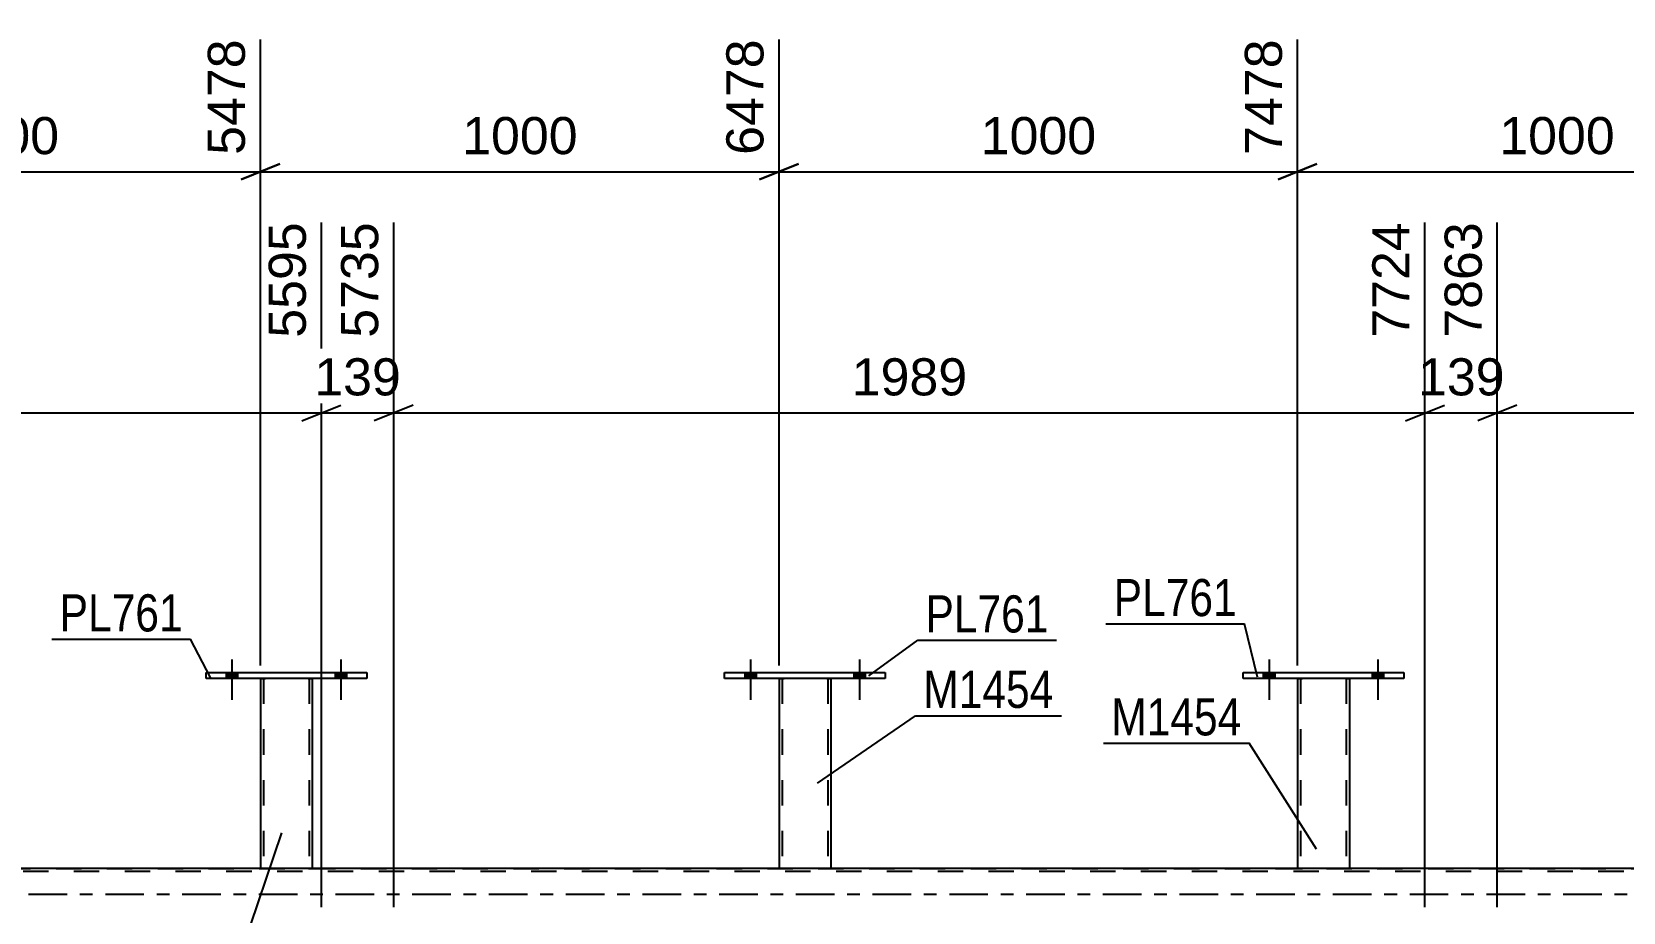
# Model space of a CAD drawing. Header units: millimetres. Extents: x 0 to 841, y 0 to 594.
# Drawn here: x 269 to 391.8, y 428.1 to 496 of the extents above; entities that cross this region are included whole.
import ezdxf

# ---------------------------------------------------------------- set-up
doc = ezdxf.new("R2010")
doc.units = ezdxf.units.MM
doc.linetypes.add('DXK_LINE_DOT2', pattern=[3.9198, 1.9599, -1.9599])
doc.linetypes.add('DXK_LINE_DOT3', pattern=[5.9187, 2.979, -0.9799, 0.9799, -0.9799])
doc.styles.add('Arial', font='ARIAL.TTF', dxfattribs={"height": 0.2})
doc.styles.add('Arial Narrow', font='ARIALN.TTF', dxfattribs={"height": 0.2})

# ---------------------------------------------------------------- blocks, each defined once
blk = doc.blocks.new('Part-717034435-3661 - 3633')
at = {"color": 2, "linetype": 'Continuous'}
for p, q in [((322.44, 446.14), (322.44, 446.62)), ((322.44, 446.62), (334.84, 446.62)), ((334.84, 446.14), (322.44, 446.14)), ((334.84, 446.62), (334.84, 446.14))]:
    blk.add_line(p, q, dxfattribs=at)
blk = doc.blocks.new('Bolt-717034435-3651 - 3633')
at = {"linetype": 'Continuous'}
for points in [[(324, 446.14), (324.88, 446.14), (324.88, 446.62), (324, 446.62)], [(332.4, 446.14), (333.28, 446.14), (333.28, 446.62), (332.4, 446.62)]]:
    blk.add_hatch(color=1, dxfattribs=at).paths.add_polyline_path(points)
at = {"color": 1, "linetype": 'Continuous'}
for p, q in [((324.44, 447.62), (324.44, 444.5)), ((332.84, 447.62), (332.84, 444.5)), ((324, 446.62), (324, 446.14)), ((324.88, 446.62), (324.88, 446.14)), ((332.4, 446.62), (332.4, 446.14)), ((333.28, 446.62), (333.28, 446.14))]:
    blk.add_line(p, q, dxfattribs=at)
blk = doc.blocks.new('Part-717034435-3656 - 3633')
at = {"color": 7, "linetype": 'DXK_LINE_DOT2'}
for p, q in [((326.64, 446.15), (326.64, 446.15)), ((326.64, 446.15), (326.64, 446.14)), ((326.64, 446.14), (326.64, 446.15)), ((326.68, 446.15), (326.64, 446.15)), ((326.64, 446.15), (326.68, 446.15)), ((326.78, 446.15), (326.68, 446.15)), ((326.68, 446.15), (326.78, 446.15)), ((326.94, 446.15), (326.78, 446.15)), ((326.78, 446.15), (326.94, 446.15)), ((326.88, 446.15), (326.88, 446.15)), ((326.88, 446.15), (326.88, 431.5)), ((326.9, 446.15), (326.88, 446.15)), ((326.88, 446.15), (326.9, 446.15)), ((326.95, 446.15), (326.9, 446.15)), ((326.9, 446.15), (326.95, 446.15)), ((330.35, 446.15), (326.94, 446.15)), ((330.35, 446.15), (326.94, 446.15)), ((330.26, 446.15), (326.95, 446.15)), ((326.95, 446.15), (327.03, 446.15)), ((330.33, 446.15), (327.03, 446.15)), ((330.33, 446.15), (330.26, 446.15)), ((330.39, 446.15), (330.33, 446.15)), ((330.33, 446.15), (330.39, 446.15)), ((330.35, 446.15), (330.5, 446.15)), ((330.5, 446.15), (330.35, 446.15)), ((330.4, 446.15), (330.39, 446.15)), ((330.39, 446.15), (330.4, 446.15)), ((330.4, 446.15), (330.4, 446.15)), ((330.4, 446.15), (330.4, 431.5)), ((330.5, 446.15), (330.61, 446.15)), ((330.61, 446.15), (330.5, 446.15)), ((330.61, 446.15), (330.64, 446.15)), ((330.64, 446.15), (330.61, 446.15)), ((330.64, 446.15), (330.64, 446.15)), ((330.64, 446.15), (330.64, 446.14)), ((330.64, 446.14), (330.64, 446.15)), ((326.64, 431.5), (326.68, 431.5)), ((326.68, 431.5), (326.78, 431.5)), ((326.78, 431.5), (326.94, 431.5)), ((326.9, 431.5), (326.88, 431.5)), ((326.88, 431.5), (326.9, 431.5)), ((326.95, 431.5), (326.9, 431.5)), ((326.9, 431.5), (326.94, 431.5)), ((330.35, 431.5), (326.94, 431.5)), ((326.94, 431.5), (326.95, 431.5)), ((330.26, 431.5), (326.95, 431.5)), ((326.95, 431.5), (327.03, 431.5)), ((330.33, 431.5), (327.03, 431.5)), ((330.33, 431.5), (330.26, 431.5)), ((330.39, 431.5), (330.33, 431.5)), ((330.33, 431.5), (330.39, 431.5)), ((330.35, 431.5), (330.5, 431.5)), ((330.4, 431.5), (330.39, 431.5)), ((330.39, 431.5), (330.4, 431.5)), ((330.5, 431.5), (330.61, 431.5)), ((330.61, 431.5), (330.64, 431.5))]:
    blk.add_line(p, q, dxfattribs=at)
at = {"color": 2, "linetype": 'Continuous'}
for p, q in [((326.64, 446.14), (326.64, 431.5)), ((330.64, 446.14), (330.64, 431.5)), ((326.68, 431.5), (326.64, 431.5)), ((326.78, 431.5), (326.68, 431.5)), ((326.94, 431.5), (326.78, 431.5)), ((330.35, 431.5), (326.94, 431.5)), ((330.5, 431.5), (330.35, 431.5)), ((330.61, 431.5), (330.5, 431.5)), ((330.64, 431.5), (330.61, 431.5))]:
    blk.add_line(p, q, dxfattribs=at)
blk = doc.blocks.new('Part-717034435-3926 - 3633')
at = {"color": 7, "linetype": 'DXK_LINE_DOT2'}
for p, q in [((752.42, 431.26), (67.52, 431.26)), ((86.64, 431.5), (752.42, 431.5)), ((290.64, 431.5), (286.64, 431.5)), ((330.64, 431.5), (326.64, 431.5)), ((370.64, 431.5), (366.64, 431.5))]:
    blk.add_line(p, q, dxfattribs=at)
at = {"color": 2, "linetype": 'Continuous'}
for p, q in [((286.64, 431.5), (250.64, 431.5)), ((326.64, 431.5), (290.64, 431.5)), ((366.64, 431.5), (330.64, 431.5)), ((406.64, 431.5), (370.64, 431.5))]:
    blk.add_line(p, q, dxfattribs=at)
at = {"color": 7, "linetype": 'DXK_LINE_DOT3'}
blk.add_line((67.52, 429.5), (752.42, 429.5), dxfattribs=at)
blk = doc.blocks.new('Bolt-717034435-4139 - 3633')
at = {"linetype": 'Continuous'}
for points in [[(284, 446.14), (284.88, 446.14), (284.88, 446.62), (284, 446.62)], [(292.4, 446.14), (293.28, 446.14), (293.28, 446.62), (292.4, 446.62)]]:
    blk.add_hatch(color=1, dxfattribs=at).paths.add_polyline_path(points)
at = {"color": 1, "linetype": 'Continuous'}
for p, q in [((284.44, 447.62), (284.44, 444.5)), ((292.84, 447.62), (292.84, 444.5)), ((284, 446.62), (284, 446.14)), ((284.88, 446.62), (284.88, 446.14)), ((292.4, 446.62), (292.4, 446.14)), ((293.28, 446.62), (293.28, 446.14))]:
    blk.add_line(p, q, dxfattribs=at)
blk = doc.blocks.new('Part-717034435-3983 - 3633')
at = {"color": 7, "linetype": 'DXK_LINE_DOT2'}
for p, q in [((366.64, 446.15), (366.64, 446.15)), ((366.64, 446.15), (366.64, 446.14)), ((366.64, 446.14), (366.64, 446.15)), ((366.68, 446.15), (366.64, 446.15)), ((366.64, 446.15), (366.68, 446.15)), ((366.78, 446.15), (366.68, 446.15)), ((366.68, 446.15), (366.78, 446.15)), ((366.94, 446.15), (366.78, 446.15)), ((366.78, 446.15), (366.94, 446.15)), ((366.88, 446.15), (366.88, 446.15)), ((366.88, 446.15), (366.88, 431.5)), ((366.9, 446.15), (366.88, 446.15)), ((366.88, 446.15), (366.9, 446.15)), ((366.95, 446.15), (366.9, 446.15)), ((366.9, 446.15), (366.95, 446.15)), ((370.35, 446.15), (366.94, 446.15)), ((370.35, 446.15), (366.94, 446.15)), ((370.26, 446.15), (366.95, 446.15)), ((366.95, 446.15), (367.03, 446.15)), ((370.33, 446.15), (367.03, 446.15)), ((370.33, 446.15), (370.26, 446.15)), ((370.39, 446.15), (370.33, 446.15)), ((370.33, 446.15), (370.39, 446.15)), ((370.35, 446.15), (370.5, 446.15)), ((370.5, 446.15), (370.35, 446.15)), ((370.4, 446.15), (370.39, 446.15)), ((370.39, 446.15), (370.4, 446.15)), ((370.4, 446.15), (370.4, 446.15)), ((370.4, 446.15), (370.4, 431.5)), ((370.5, 446.15), (370.61, 446.15)), ((370.61, 446.15), (370.5, 446.15)), ((370.61, 446.15), (370.64, 446.15)), ((370.64, 446.15), (370.61, 446.15)), ((370.64, 446.15), (370.64, 446.15)), ((370.64, 446.15), (370.64, 446.14)), ((370.64, 446.14), (370.64, 446.15)), ((366.64, 431.5), (366.68, 431.5)), ((366.68, 431.5), (366.78, 431.5)), ((366.78, 431.5), (366.94, 431.5)), ((366.9, 431.5), (366.88, 431.5)), ((366.88, 431.5), (366.9, 431.5)), ((366.95, 431.5), (366.9, 431.5)), ((366.9, 431.5), (366.94, 431.5)), ((370.35, 431.5), (366.94, 431.5)), ((366.94, 431.5), (366.95, 431.5)), ((370.26, 431.5), (366.95, 431.5)), ((366.95, 431.5), (367.03, 431.5)), ((370.33, 431.5), (367.03, 431.5)), ((370.33, 431.5), (370.26, 431.5)), ((370.39, 431.5), (370.33, 431.5)), ((370.33, 431.5), (370.39, 431.5)), ((370.35, 431.5), (370.5, 431.5)), ((370.4, 431.5), (370.39, 431.5)), ((370.39, 431.5), (370.4, 431.5)), ((370.5, 431.5), (370.61, 431.5)), ((370.61, 431.5), (370.64, 431.5))]:
    blk.add_line(p, q, dxfattribs=at)
at = {"color": 2, "linetype": 'Continuous'}
for p, q in [((366.64, 446.14), (366.64, 431.5)), ((370.64, 446.14), (370.64, 431.5)), ((366.68, 431.5), (366.64, 431.5)), ((366.78, 431.5), (366.68, 431.5)), ((366.94, 431.5), (366.78, 431.5)), ((370.35, 431.5), (366.94, 431.5)), ((370.5, 431.5), (370.35, 431.5)), ((370.61, 431.5), (370.5, 431.5)), ((370.64, 431.5), (370.61, 431.5))]:
    blk.add_line(p, q, dxfattribs=at)
blk = doc.blocks.new('Part-717034435-3988 - 3633')
at = {"color": 2, "linetype": 'Continuous'}
for p, q in [((362.44, 446.14), (362.44, 446.62)), ((362.44, 446.62), (374.84, 446.62)), ((374.84, 446.14), (362.44, 446.14)), ((374.84, 446.62), (374.84, 446.14))]:
    blk.add_line(p, q, dxfattribs=at)
blk = doc.blocks.new('Bolt-717034435-4121 - 3633')
at = {"linetype": 'Continuous'}
for points in [[(364, 446.14), (364.88, 446.14), (364.88, 446.62), (364, 446.62)], [(372.4, 446.14), (373.28, 446.14), (373.28, 446.62), (372.4, 446.62)]]:
    blk.add_hatch(color=1, dxfattribs=at).paths.add_polyline_path(points)
at = {"color": 1, "linetype": 'Continuous'}
for p, q in [((364.44, 447.62), (364.44, 444.5)), ((372.84, 447.62), (372.84, 444.5)), ((364, 446.62), (364, 446.14)), ((364.88, 446.62), (364.88, 446.14)), ((372.4, 446.62), (372.4, 446.14)), ((373.28, 446.62), (373.28, 446.14))]:
    blk.add_line(p, q, dxfattribs=at)
blk = doc.blocks.new('Part-717034435-4073 - 3633')
at = {"color": 7, "linetype": 'DXK_LINE_DOT2'}
for p, q in [((286.64, 446.15), (286.64, 446.15)), ((286.64, 446.15), (286.64, 446.14)), ((286.64, 446.14), (286.64, 446.15)), ((286.68, 446.15), (286.64, 446.15)), ((286.64, 446.15), (286.68, 446.15)), ((286.78, 446.15), (286.68, 446.15)), ((286.68, 446.15), (286.78, 446.15)), ((286.94, 446.15), (286.78, 446.15)), ((286.78, 446.15), (286.94, 446.15)), ((286.88, 446.15), (286.88, 446.15)), ((286.88, 446.15), (286.88, 431.5)), ((286.9, 446.15), (286.88, 446.15)), ((286.88, 446.15), (286.9, 446.15)), ((286.95, 446.15), (286.9, 446.15)), ((286.9, 446.15), (286.95, 446.15)), ((290.35, 446.15), (286.94, 446.15)), ((290.35, 446.15), (286.94, 446.15)), ((290.25, 446.15), (286.95, 446.15)), ((286.95, 446.15), (287.03, 446.15)), ((290.33, 446.15), (287.03, 446.15)), ((290.33, 446.15), (290.25, 446.15)), ((290.38, 446.15), (290.33, 446.15)), ((290.33, 446.15), (290.38, 446.15)), ((290.35, 446.15), (290.5, 446.15)), ((290.5, 446.15), (290.35, 446.15)), ((290.4, 446.15), (290.38, 446.15)), ((290.38, 446.15), (290.4, 446.15)), ((290.4, 446.15), (290.4, 446.15)), ((290.4, 446.15), (290.4, 431.5)), ((290.5, 446.15), (290.61, 446.15)), ((290.61, 446.15), (290.5, 446.15)), ((290.61, 446.15), (290.64, 446.15)), ((290.64, 446.15), (290.61, 446.15)), ((290.64, 446.15), (290.64, 446.15)), ((290.64, 446.15), (290.64, 446.14)), ((290.64, 446.14), (290.64, 446.15)), ((286.64, 431.5), (286.68, 431.5)), ((286.68, 431.5), (286.78, 431.5)), ((286.78, 431.5), (286.94, 431.5)), ((286.9, 431.5), (286.88, 431.5)), ((286.88, 431.5), (286.9, 431.5)), ((286.95, 431.5), (286.9, 431.5)), ((286.9, 431.5), (286.95, 431.5)), ((290.35, 431.5), (286.94, 431.5)), ((290.25, 431.5), (286.95, 431.5)), ((286.95, 431.5), (287.03, 431.5)), ((290.38, 431.5), (287.03, 431.5)), ((290.33, 431.5), (290.25, 431.5)), ((290.38, 431.5), (290.33, 431.5)), ((290.35, 431.5), (290.5, 431.5)), ((290.4, 431.5), (290.38, 431.5)), ((290.38, 431.5), (290.4, 431.5)), ((290.5, 431.5), (290.61, 431.5)), ((290.61, 431.5), (290.64, 431.5))]:
    blk.add_line(p, q, dxfattribs=at)
at = {"color": 2, "linetype": 'Continuous'}
for p, q in [((286.64, 446.14), (286.64, 431.5)), ((290.64, 446.14), (290.64, 431.5)), ((286.68, 431.5), (286.64, 431.5)), ((286.78, 431.5), (286.68, 431.5)), ((286.94, 431.5), (286.78, 431.5)), ((290.35, 431.5), (286.94, 431.5)), ((290.5, 431.5), (290.35, 431.5)), ((290.61, 431.5), (290.5, 431.5)), ((290.64, 431.5), (290.61, 431.5))]:
    blk.add_line(p, q, dxfattribs=at)
blk = doc.blocks.new('Part-717034435-4078 - 3633')
at = {"color": 2, "linetype": 'Continuous'}
for p, q in [((282.44, 446.14), (282.44, 446.62)), ((282.44, 446.62), (294.84, 446.62)), ((294.84, 446.14), (282.44, 446.14)), ((294.84, 446.62), (294.84, 446.14))]:
    blk.add_line(p, q, dxfattribs=at)
blk = doc.blocks.new('Bolt-717034435-4120 - 3633')
at = {"linetype": 'Continuous'}
for points in [[(364, 446.14), (364.88, 446.14), (364.88, 446.62), (364, 446.62)], [(372.4, 446.14), (373.28, 446.14), (373.28, 446.62), (372.4, 446.62)]]:
    blk.add_hatch(color=1, dxfattribs=at).paths.add_polyline_path(points)
at = {"color": 1, "linetype": 'Continuous'}
for p, q in [((364.44, 447.62), (364.44, 444.5)), ((372.84, 447.62), (372.84, 444.5)), ((364, 446.62), (364, 446.14)), ((364.88, 446.62), (364.88, 446.14)), ((372.4, 446.62), (372.4, 446.14)), ((373.28, 446.62), (373.28, 446.14))]:
    blk.add_line(p, q, dxfattribs=at)
blk = doc.blocks.new('Bolt-717034435-4138 - 3633')
at = {"linetype": 'Continuous'}
for points in [[(284, 446.14), (284.88, 446.14), (284.88, 446.62), (284, 446.62)], [(292.4, 446.14), (293.28, 446.14), (293.28, 446.62), (292.4, 446.62)]]:
    blk.add_hatch(color=1, dxfattribs=at).paths.add_polyline_path(points)
at = {"color": 1, "linetype": 'Continuous'}
for p, q in [((284.44, 447.62), (284.44, 444.5)), ((292.84, 447.62), (292.84, 444.5)), ((284, 446.62), (284, 446.14)), ((284.88, 446.62), (284.88, 446.14)), ((292.4, 446.62), (292.4, 446.14)), ((293.28, 446.62), (293.28, 446.14))]:
    blk.add_line(p, q, dxfattribs=at)
blk = doc.blocks.new('Bolt-717034435-4160 - 3633')
at = {"linetype": 'Continuous'}
for points in [[(324, 446.14), (324.88, 446.14), (324.88, 446.62), (324, 446.62)], [(332.4, 446.14), (333.28, 446.14), (333.28, 446.62), (332.4, 446.62)]]:
    blk.add_hatch(color=1, dxfattribs=at).paths.add_polyline_path(points)
at = {"color": 1, "linetype": 'Continuous'}
for p, q in [((324.44, 447.62), (324.44, 444.5)), ((332.84, 447.62), (332.84, 444.5)), ((324, 446.62), (324, 446.14)), ((324.88, 446.62), (324.88, 446.14)), ((332.4, 446.62), (332.4, 446.14)), ((333.28, 446.62), (333.28, 446.14))]:
    blk.add_line(p, q, dxfattribs=at)
blk = doc.blocks.new('StraightDimension-717034435-4962 - 3633')
at = {"color": 7, "linetype": 'Continuous'}
for p, q in [((211.78, 428.5), (211.78, 481.34)), ((291.34, 428.5), (291.34, 481.34)), ((213.28, 467.24), (210.28, 466.04)), ((211.78, 466.64), (291.34, 466.64)), ((289.84, 466.04), (292.84, 467.24))]:
    blk.add_line(p, q, dxfattribs=at)
at = {"color": 0}
blk.add_wipeout([(256.61, 467.39), (256.61, 471.59), (246.51, 471.59), (246.51, 467.39)], dxfattribs=at)
at = {"color": 3, "style": 'Arial'}
blk.add_text('1989', height=2.865, dxfattribs=at).set_placement((247.11, 467.99))
at = {"color": 0, "linetype": 'Continuous'}
blk.add_wipeout([(290.74, 481.94), (286.54, 481.94), (286.54, 471.84), (290.74, 471.84)], dxfattribs=at)
at = {"color": 3, "linetype": 'Continuous', "style": 'Arial'}
blk.add_text('5595', height=2.865, rotation=90.0002, dxfattribs=at).set_placement((290.14, 472.44))
blk = doc.blocks.new('StraightDimension-717034435-4672 - 3633')
at = {"color": 7, "linetype": 'Continuous'}
for p, q in [((376.47, 428.5), (376.47, 481.34)), ((382.05, 428.5), (382.05, 481.34)), ((374.97, 466.04), (377.97, 467.24)), ((376.47, 466.64), (382.05, 466.64)), ((383.55, 467.24), (380.55, 466.04))]:
    blk.add_line(p, q, dxfattribs=at)
at = {"color": 0}
blk.add_wipeout([(383.2, 467.39), (383.2, 471.59), (375.33, 471.59), (375.33, 467.39)], dxfattribs=at)
at = {"color": 3, "style": 'Arial'}
blk.add_text('139', height=2.865, dxfattribs=at).set_placement((375.93, 467.99))
at = {"color": 0, "linetype": 'Continuous'}
blk.add_wipeout([(381.45, 481.94), (377.25, 481.94), (377.25, 471.84), (381.45, 471.84)], dxfattribs=at)
at = {"color": 3, "linetype": 'Continuous', "style": 'Arial'}
blk.add_text('7863', height=2.865, rotation=90.0002, dxfattribs=at).set_placement((380.85, 472.44))
blk = doc.blocks.new('StraightDimension-717034435-4986 - 3633')
at = {"color": 7, "linetype": 'Continuous'}
for p, q in [((291.34, 428.5), (291.34, 481.34)), ((296.92, 428.5), (296.92, 481.34)), ((289.84, 466.04), (292.84, 467.24)), ((291.34, 466.64), (296.92, 466.64)), ((298.42, 467.24), (295.42, 466.04))]:
    blk.add_line(p, q, dxfattribs=at)
at = {"color": 0}
blk.add_wipeout([(298.06, 467.39), (298.06, 471.59), (290.19, 471.59), (290.19, 467.39)], dxfattribs=at)
at = {"color": 3, "style": 'Arial'}
blk.add_text('139', height=2.865, dxfattribs=at).set_placement((290.79, 467.99))
at = {"color": 0, "linetype": 'Continuous'}
blk.add_wipeout([(296.32, 481.94), (292.12, 481.94), (292.12, 471.84), (296.32, 471.84)], dxfattribs=at)
at = {"color": 3, "linetype": 'Continuous', "style": 'Arial'}
blk.add_text('5735', height=2.865, rotation=90.0002, dxfattribs=at).set_placement((295.72, 472.44))
blk = doc.blocks.new('StraightDimension-717034435-5010 - 3633')
at = {"color": 7, "linetype": 'Continuous'}
for p, q in [((296.92, 428.5), (296.92, 481.34)), ((376.47, 428.5), (376.47, 481.34)), ((298.42, 467.24), (295.42, 466.04)), ((296.92, 466.64), (376.47, 466.64)), ((374.97, 466.04), (377.97, 467.24))]:
    blk.add_line(p, q, dxfattribs=at)
at = {"color": 0}
blk.add_wipeout([(341.74, 467.39), (341.74, 471.59), (331.65, 471.59), (331.65, 467.39)], dxfattribs=at)
at = {"color": 3, "style": 'Arial'}
blk.add_text('1989', height=2.865, dxfattribs=at).set_placement((332.25, 467.99))
at = {"color": 0, "linetype": 'Continuous'}
blk.add_wipeout([(375.87, 481.94), (371.67, 481.94), (371.67, 471.84), (375.87, 471.84)], dxfattribs=at)
at = {"color": 3, "linetype": 'Continuous', "style": 'Arial'}
blk.add_text('7724', height=2.865, rotation=90.0002, dxfattribs=at).set_placement((375.27, 472.44))
blk = doc.blocks.new('StraightDimension-717034435-13270 - 3633')
at = {"color": 7, "linetype": 'Continuous'}
for p, q in [((246.64, 447.15), (246.64, 495.44)), ((286.64, 447.15), (286.64, 495.44)), ((248.14, 485.85), (245.14, 484.65)), ((246.64, 485.25), (286.64, 485.25)), ((285.14, 484.65), (288.14, 485.85))]:
    blk.add_line(p, q, dxfattribs=at)
at = {"color": 0}
blk.add_wipeout([(271.69, 486), (271.69, 490.2), (261.6, 490.2), (261.6, 486)], dxfattribs=at)
at = {"color": 3, "style": 'Arial'}
blk.add_text('1000', height=2.865, dxfattribs=at).set_placement((262.2, 486.6))
at = {"color": 0, "linetype": 'Continuous'}
blk.add_wipeout([(286.04, 496.04), (281.84, 496.04), (281.84, 485.95), (286.04, 485.95)], dxfattribs=at)
at = {"color": 3, "linetype": 'Continuous', "style": 'Arial'}
blk.add_text('5478', height=2.865, rotation=90.0002, dxfattribs=at).set_placement((285.44, 486.55))
blk = doc.blocks.new('StraightDimension-717034435-4697 - 3633')
at = {"color": 7, "linetype": 'Continuous'}
for p, q in [((382.05, 428.5), (382.05, 481.34)), ((461.61, 428.5), (461.61, 481.34)), ((383.55, 467.24), (380.55, 466.04)), ((382.05, 466.64), (461.61, 466.64)), ((460.11, 466.04), (463.11, 467.24))]:
    blk.add_line(p, q, dxfattribs=at)
at = {"color": 0}
blk.add_wipeout([(426.88, 467.39), (426.88, 471.59), (416.78, 471.59), (416.78, 467.39)], dxfattribs=at)
at = {"color": 3, "style": 'Arial'}
blk.add_text('1989', height=2.865, dxfattribs=at).set_placement((417.38, 467.99))
at = {"color": 0, "linetype": 'Continuous'}
blk.add_wipeout([(461.01, 481.94), (456.81, 481.94), (456.81, 471.84), (461.01, 471.84)], dxfattribs=at)
at = {"color": 3, "linetype": 'Continuous', "style": 'Arial'}
blk.add_text('9852', height=2.865, rotation=90.0002, dxfattribs=at).set_placement((460.41, 472.44))
blk = doc.blocks.new('StraightDimension-717034435-13267 - 3633')
at = {"color": 7, "linetype": 'Continuous'}
for p, q in [((366.64, 447.15), (366.64, 495.44)), ((406.64, 447.15), (406.64, 495.44)), ((368.14, 485.85), (365.14, 484.65)), ((366.64, 485.25), (406.64, 485.25)), ((405.14, 484.65), (408.14, 485.85))]:
    blk.add_line(p, q, dxfattribs=at)
at = {"color": 0}
blk.add_wipeout([(391.69, 486), (391.69, 490.2), (381.6, 490.2), (381.6, 486)], dxfattribs=at)
at = {"color": 3, "style": 'Arial'}
blk.add_text('1000', height=2.865, dxfattribs=at).set_placement((382.2, 486.6))
at = {"color": 0, "linetype": 'Continuous'}
blk.add_wipeout([(406.04, 496.04), (401.84, 496.04), (401.84, 485.95), (406.04, 485.95)], dxfattribs=at)
at = {"color": 3, "linetype": 'Continuous', "style": 'Arial'}
blk.add_text('8478', height=2.865, rotation=90.0002, dxfattribs=at).set_placement((405.44, 486.55))
blk = doc.blocks.new('StraightDimension-717034435-13268 - 3633')
at = {"color": 7, "linetype": 'Continuous'}
for p, q in [((326.64, 447.15), (326.64, 495.44)), ((366.64, 447.15), (366.64, 495.44)), ((328.14, 485.85), (325.14, 484.65)), ((326.64, 485.25), (366.64, 485.25)), ((365.14, 484.65), (368.14, 485.85))]:
    blk.add_line(p, q, dxfattribs=at)
at = {"color": 0}
blk.add_wipeout([(351.69, 486), (351.69, 490.2), (341.6, 490.2), (341.6, 486)], dxfattribs=at)
at = {"color": 3, "style": 'Arial'}
blk.add_text('1000', height=2.865, dxfattribs=at).set_placement((342.2, 486.6))
at = {"color": 0, "linetype": 'Continuous'}
blk.add_wipeout([(366.04, 496.04), (361.84, 496.04), (361.84, 485.95), (366.04, 485.95)], dxfattribs=at)
at = {"color": 3, "linetype": 'Continuous', "style": 'Arial'}
blk.add_text('7478', height=2.865, rotation=90.0002, dxfattribs=at).set_placement((365.44, 486.55))
blk = doc.blocks.new('StraightDimension-717034435-13269 - 3633')
at = {"color": 7, "linetype": 'Continuous'}
for p, q in [((286.64, 447.15), (286.64, 495.44)), ((326.64, 447.15), (326.64, 495.44)), ((288.14, 485.85), (285.14, 484.65)), ((286.64, 485.25), (326.64, 485.25)), ((325.14, 484.65), (328.14, 485.85))]:
    blk.add_line(p, q, dxfattribs=at)
at = {"color": 0}
blk.add_wipeout([(311.69, 486), (311.69, 490.2), (301.6, 490.2), (301.6, 486)], dxfattribs=at)
at = {"color": 3, "style": 'Arial'}
blk.add_text('1000', height=2.865, dxfattribs=at).set_placement((302.2, 486.6))
at = {"color": 0, "linetype": 'Continuous'}
blk.add_wipeout([(326.04, 496.04), (321.84, 496.04), (321.84, 485.95), (326.04, 485.95)], dxfattribs=at)
at = {"color": 3, "linetype": 'Continuous', "style": 'Arial'}
blk.add_text('6478', height=2.865, rotation=90.0002, dxfattribs=at).set_placement((325.44, 486.55))
blk = doc.blocks.new('Mark-717034435-3657 - 3633')
at = {"color": 0}
blk.add_wipeout([(347.45, 449.7), (347.45, 452.7), (337.94, 452.7), (337.94, 449.7)], dxfattribs=at)
blk.add_wipeout([(347.45, 449.7), (347.45, 452.7), (337.94, 452.7), (337.94, 449.7)], dxfattribs=at)
at = {"color": 30, "linetype": 'Continuous'}
for p, q in [((333.58, 446.35), (337.34, 449.1)), ((337.34, 449.1), (348.05, 449.1))]:
    blk.add_line(p, q, dxfattribs=at)
at = {"color": 3, "style": 'Arial Narrow'}
blk.add_text('PL761', height=2.863, dxfattribs=at).set_placement((337.94, 449.7))
blk = doc.blocks.new('Mark-717034435-3652 - 3633')
at = {"color": 0}
blk.add_wipeout([(347.82, 443.88), (347.82, 446.88), (337.77, 446.88), (337.77, 443.88)], dxfattribs=at)
blk.add_wipeout([(347.82, 443.88), (347.82, 446.88), (337.77, 446.88), (337.77, 443.88)], dxfattribs=at)
at = {"color": 30, "linetype": 'Continuous'}
for p, q in [((329.61, 438.08), (337.17, 443.28)), ((337.17, 443.28), (348.42, 443.28))]:
    blk.add_line(p, q, dxfattribs=at)
at = {"color": 3, "style": 'Arial Narrow'}
blk.add_text('M1454', height=2.863, dxfattribs=at).set_placement((337.77, 443.88))
blk = doc.blocks.new('Mark-717034435-3979 - 3633')
at = {"color": 0}
blk.add_wipeout([(362.32, 441.76), (362.32, 444.76), (352.27, 444.76), (352.27, 441.76)], dxfattribs=at)
blk.add_wipeout([(362.32, 441.76), (362.32, 444.76), (352.27, 444.76), (352.27, 441.76)], dxfattribs=at)
at = {"color": 30, "linetype": 'Continuous'}
for p in [(351.67, 441.16), (368.1, 432.97)]:
    blk.add_line(p, (362.92, 441.16), dxfattribs=at)
at = {"color": 3, "style": 'Arial Narrow'}
blk.add_text('M1454', height=2.863, dxfattribs=at).set_placement((352.27, 441.76))
blk = doc.blocks.new('Mark-717034435-3984 - 3633')
at = {"color": 0}
blk.add_wipeout([(361.96, 450.96), (361.96, 453.96), (352.46, 453.96), (352.46, 450.96)], dxfattribs=at)
blk.add_wipeout([(361.96, 450.96), (361.96, 453.96), (352.46, 453.96), (352.46, 450.96)], dxfattribs=at)
at = {"color": 30, "linetype": 'Continuous'}
for p in [(351.86, 450.36), (363.54, 446.25)]:
    blk.add_line(p, (362.56, 450.36), dxfattribs=at)
at = {"color": 3, "style": 'Arial Narrow'}
blk.add_text('PL761', height=2.863, dxfattribs=at).set_placement((352.46, 450.96))
blk = doc.blocks.new('Mark-717034435-4069 - 3633')
at = {"color": 0}
blk.add_wipeout([(283.56, 422.75), (283.56, 425.75), (273.51, 425.75), (273.51, 422.75)], dxfattribs=at)
blk.add_wipeout([(283.56, 422.75), (283.56, 425.75), (273.51, 425.75), (273.51, 422.75)], dxfattribs=at)
at = {"color": 30, "linetype": 'Continuous'}
for p in [(288.26, 434.25), (272.91, 422.15)]:
    blk.add_line(p, (284.16, 422.15), dxfattribs=at)
at = {"color": 3, "style": 'Arial Narrow'}
blk.add_text('M1454', height=2.863, dxfattribs=at).set_placement((273.51, 422.75))
blk = doc.blocks.new('Mark-717034435-4074 - 3633')
at = {"color": 0}
blk.add_wipeout([(280.65, 449.78), (280.65, 452.78), (271.15, 452.78), (271.15, 449.78)], dxfattribs=at)
blk.add_wipeout([(280.65, 449.78), (280.65, 452.78), (271.15, 452.78), (271.15, 449.78)], dxfattribs=at)
at = {"color": 30, "linetype": 'Continuous'}
for p in [(270.55, 449.18), (282.79, 446.23)]:
    blk.add_line(p, (281.25, 449.18), dxfattribs=at)
at = {"color": 3, "style": 'Arial Narrow'}
blk.add_text('PL761', height=2.863, dxfattribs=at).set_placement((271.15, 449.78))

msp = doc.modelspace()

# ---------------------------------------------------------------- block references
for name in ['Bolt-717034435-4139 - 3633', 'Bolt-717034435-4138 - 3633', 'Bolt-717034435-3651 - 3633', 'Bolt-717034435-4160 - 3633', 'Bolt-717034435-4121 - 3633', 'Bolt-717034435-4120 - 3633', 'Part-717034435-4078 - 3633', 'Part-717034435-4073 - 3633', 'Part-717034435-3661 - 3633', 'Part-717034435-3656 - 3633', 'Part-717034435-3988 - 3633', 'Part-717034435-3983 - 3633', 'Part-717034435-3926 - 3633']:
    msp.add_blockref(name, (0, 0))

# ---------------------------------------------------------------- next in the draw order: block references
for name in ['StraightDimension-717034435-4962 - 3633', 'StraightDimension-717034435-4672 - 3633']:
    msp.add_blockref(name, (0, 0))

# ---------------------------------------------------------------- next in the draw order: block references
for name in ['StraightDimension-717034435-13270 - 3633', 'StraightDimension-717034435-4986 - 3633', 'StraightDimension-717034435-4697 - 3633', 'Mark-717034435-4069 - 3633']:
    msp.add_blockref(name, (0, 0))

# ---------------------------------------------------------------- next in the draw order: block references
for name in ['StraightDimension-717034435-5010 - 3633', 'Mark-717034435-4074 - 3633']:
    msp.add_blockref(name, (0, 0))

# ---------------------------------------------------------------- next in the draw order: block references
for name in ['StraightDimension-717034435-13267 - 3633', 'Mark-717034435-3979 - 3633']:
    msp.add_blockref(name, (0, 0))

# ---------------------------------------------------------------- next in the draw order: block references
msp.add_blockref('StraightDimension-717034435-13268 - 3633', (0, 0))

# ---------------------------------------------------------------- next in the draw order: block references
for name in ['StraightDimension-717034435-13269 - 3633', 'Mark-717034435-3984 - 3633', 'Mark-717034435-3657 - 3633']:
    msp.add_blockref(name, (0, 0))

# ---------------------------------------------------------------- next in the draw order: block references
msp.add_blockref('Mark-717034435-3652 - 3633', (0, 0))

doc.saveas('drawing.dxf')
